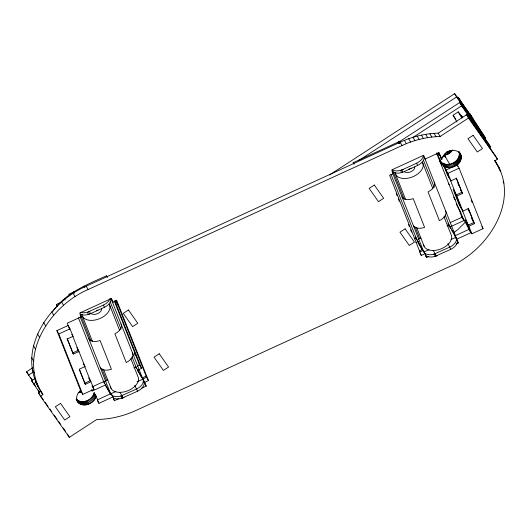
<?xml version="1.0" encoding="UTF-8"?>
<svg xmlns="http://www.w3.org/2000/svg" width="531" height="531" viewBox="0 0 531 531"><rect width="100%" height="100%" fill="white"/><g stroke="black" fill="none" stroke-linecap="round" stroke-linejoin="round"><path stroke-width="0.8" d="M468.959 229.412L454.941 235.837L456.833 239.162L470.844 232.737L468.959 229.412L465.07 219.588L468.846 226.233L474.448 223.664L468.468 208.55L462.859 211.119L459.083 204.468L453.096 189.355L456.872 196.005L462.481 193.437L456.494 178.323L450.892 180.892L447.115 174.241L442.668 163.017C449.843 167.716 461.658 160.023 458.923 151.468M454.158 162.446L456.043 165.772C460.649 163.163 463.198 156.552 459.368 152.178M39.566 389.11C16.096 350.022 49.21 302.079 86.221 286.209L400.188 142.189C412.109 136.739 425.085 133.487 438.214 133.175L466.616 114.716L495.549 155.855L497.434 159.181L494.859 160.86C521.615 199.39 487.929 250.605 449.956 266.423L135.989 410.45C123.716 416.052 110.329 419.337 96.815 419.477L69.329 437.338L40.396 396.199L38.511 392.874L40.987 391.261L40.27 390.192L42.878 394.586L40.396 396.199M42.155 393.517C17.317 354.662 50.744 305.371 88.106 289.534L402.08 145.514C414.001 140.065 426.977 136.812 440.099 136.494L468.508 118.041L466.616 114.716M119.953 392.243L121.924 395.721L121.526 398.35A10.262 6.306 -21.6 0 1 113.468 397.971M433.123 250.373L435.095 253.851L434.697 256.486A10.262 6.306 -21.6 0 1 425.855 255.597M438.433 152.324L441.812 159.419C443.246 151.727 454.762 146.941 460.125 153.505M96.038 395.993C94.618 404.941 79.351 409.155 76.232 399.073C81.893 404.874 92.706 400.095 94.146 392.668L96.038 395.993L98.939 403.334L112.957 396.903L114.45 400.679L118.884 398.648M457.457 97.644L457.669 96.914L474.468 120.802L480.787 130.825M452.837 149.934L449.12 153.585L443.989 155.477M53.04 311.193C65.592 292.92 87.057 284.503 106.512 275.828L107.454 277.175M80.3 390.71C76.968 393.378 75.083 398.841 78.123 402.398M465.249 222.257L457.914 229.545L453.959 232.498M32.232 380.541L26.55 371.819L32.803 367.757M329.559 174.945L454.655 93.662L483.588 134.801L485.473 138.126L456.547 96.987L454.655 93.662M28.442 375.145L33.3 371.979M358.551 160.654L456.547 96.987M39.639 392.774L31.588 380.681L34.973 378.484M489.151 147.877L490.511 146.994L488.626 143.669L459.693 102.529L400.301 141.113L353.155 162.685L353.911 164.019M33.473 384.006L36.181 382.247M412.547 137.708L461.578 105.855L459.693 102.529M456.965 122.057L453.089 115.234L458.266 111.868L462.468 117.842M69.634 295.694L69.037 294.181L74.951 291.473M57.116 305.902L56.518 304.389L61.682 302.02M109.93 298.581A10.547 6.485 -21.6 0 1 103.492 305.06L87.416 312.201A10.262 6.306 -21.6 0 1 80.267 312.228M135.916 366.815L144.731 382.327L148.468 380.614L116.747 300.513L113.01 302.225L111.51 298.449L79.743 313.018L81.236 316.801L67.218 323.226L69.614 329.273M455.472 235.737L423.612 155.284L391.845 169.854L393.338 173.63L389.601 175.349L421.322 255.451L425.059 253.738L426.552 257.515L428.769 256.5M401.887 169.966L416.656 163.19A10.547 6.485 -21.6 0 0 423.28 155.815M80.254 314.093A10.262 6.306 -21.6 0 0 87.018 314.77L89.613 314.1L104.388 307.33A10.547 6.485 -21.6 0 0 110.886 298.269L144.332 382.785L146.224 386.11L141.79 388.141M56.903 330.64L68.121 325.496L70.006 328.822L72.999 336.375L67.391 338.951L73.378 354.064L78.986 351.489L84.967 366.602L79.365 369.178L85.345 384.291L90.954 381.716L93.947 389.276L82.736 394.42L80.845 391.095L56.903 330.64L58.795 333.966L82.736 394.42M391.997 171.108A10.262 6.306 -21.6 0 0 400.188 172.9L402.783 172.236L417.558 165.46A10.547 6.485 -21.6 0 0 424.196 157.222M440.783 157.933L439.383 158.577L444.42 167.444M442.184 157.289L444.991 156.008L449.638 164.192M58.795 333.966L70.006 328.822M469.948 230.467L471.84 233.793L483.051 228.649L459.109 168.194L457.224 164.869L446.007 170.013L447.898 173.338L450.892 180.892M447.898 173.338L459.109 168.194M92.341 386.8L104.142 381.391M137.41 366.131L139.653 365.102L114.338 301.17M414.751 238.91L416.244 238.227M450.228 222.635L462.036 217.219L436.595 152.988M107.873 379.818L103.737 381.716L110.667 393.902A10.262 6.306 -21.6 0 0 120.63 396.086L136.706 388.944A10.547 6.485 -21.6 0 0 142.905 379.114L137.151 381.756M133.878 367.89L135.976 366.928M418.309 239.202L421.037 237.948M447.042 226.02L449.146 225.058L455.253 235.81M106.034 384.709L92.016 391.141L91.438 389.674M114.703 300.646L141.545 368.421L137.801 370.14L138.704 372.404M415.892 242.581L418.136 241.545L419.629 245.329M449.213 226.671L448.018 223.651L449.903 226.976L463.921 220.544L460.032 210.721L456.255 204.07M142.235 377.933L145.979 376.213M419.556 250.718L422.55 249.344M97.79 399.67L111.065 393.577L112.957 396.903M142.839 379.001L146.576 377.289L148.468 380.614M419.43 252.125L423.167 250.413L425.059 253.738M115.831 391.533L110.667 393.902L80.141 316.821M390.995 174.4L416.908 239.846L423.831 252.033L429.002 249.663M451.038 239.554L456.069 237.244A10.547 6.485 -21.6 0 1 456.375 238.014M456.109 243.961L458.326 242.946L456.833 239.162M424.322 252.723A10.262 6.306 -21.6 0 0 433.8 254.216L449.876 247.074A10.547 6.485 -21.6 0 0 456.514 238.837M124.055 397.427L121.526 398.35L137.602 391.208A10.547 6.485 -21.6 0 0 143.801 381.384M437.225 255.557L434.697 256.486L450.773 249.344A10.547 6.485 -21.6 0 0 457.417 241.101M392.522 169.953A10.262 6.306 -21.6 0 0 400.58 170.332L403.109 169.409M89.938 311.272L88.69 311.79L89.613 314.1M78.21 392.767L81.601 392.011M433.8 254.216L435.075 253.805L435.978 256.075M120.63 396.086L121.904 395.675L122.807 397.938M442.668 163.017L444.553 166.342L445.463 166.873L448.602 167.723L452.1 167.451L450.208 164.125M439.436 160.727L442.077 165.38L437.63 154.149L439.522 155.092L438.015 152.43M461.578 105.855L490.511 146.994M468.508 118.041L497.434 159.181M462.448 117.172L461.047 115.181L462.182 117.178M453.089 115.234L455.89 119.216M353.155 162.685L354.104 164.033M26.55 371.819L28.92 375.191M30.778 377.833L32.238 379.911M31.588 380.681L33.008 382.705M33.957 384.052L35.856 386.754M38.225 390.126L39.646 392.15M38.511 392.874L39.931 394.898M40.88 396.245L43.25 399.617M45.148 402.312L47.996 406.361M49.894 409.056L51.792 411.757M54.162 415.129L57.009 419.178M58.43 421.196L60.799 424.568M63.176 427.946L65.545 431.318M495.204 160.939L499.671 169.117M473.533 119.475L458.412 97.91L458.605 98.242M471.946 117.152L469.756 113.607L471.01 115.824M494.859 160.448L499.074 167.869M494.872 160.641L495.629 161.968M498.35 167.059L500.242 170.385M460.749 101.229L458.552 97.684L459.813 99.901M499.259 169.017L500.773 171.679M503.116 181.768L503.873 183.095M458.266 111.868L461.758 118.008M459.302 152.131L460.808 154.793M459.149 152.151L461.041 155.477M459.302 152.855L461.193 156.18M459.381 153.578L461.266 156.904M459.381 154.315L461.273 157.641M459.315 155.065L461.2 158.384M459.169 155.815L461.054 159.141M458.95 156.572L460.842 159.897M458.665 157.322L460.55 160.647M458.299 158.072L460.191 161.391M457.875 158.796L459.76 162.121M457.383 159.492L459.275 162.818M456.839 160.163L458.724 163.488M450.447 150.598L451.204 151.932M456.235 160.793L458.127 164.119M449.418 150.532L450.553 152.523M455.591 161.391L457.476 164.716M448.722 151.083L449.857 153.074M454.894 161.942L456.779 165.267M438.214 133.175L440.099 136.494M447.985 151.587L449.12 153.585M446.837 151.381L448.343 154.043M453.381 162.904L455.266 166.23M446.398 152.457L447.533 154.448M452.571 163.316L454.456 166.641M434.092 133.361L435.978 136.686M445.23 152.921L446.359 154.919M451.396 163.78L453.282 167.106M444.42 153.93L445.177 155.258M449.027 164.338L450.912 167.663M447.859 164.431L449.744 167.756M429.924 133.746L431.816 137.071M446.71 164.398L448.602 167.723M481.916 226.651L483.051 228.649M460.669 190.251L462.481 193.437M445.609 164.238L447.5 167.564M444.56 163.953L446.445 167.278M437.783 153.353L438.54 154.68M443.571 163.548L445.463 166.873M425.723 134.336L427.608 137.655M436.741 153.924L437.498 155.251M472.245 219.781L474.448 223.664M421.488 135.12L423.38 138.445M448.41 183.394L449.166 184.728M453.64 197.18L455.153 199.842M417.24 136.115L419.125 139.441M463.025 218.274L468.063 227.142M461.28 215.891L463.921 220.544M412.972 137.317L414.864 140.642M423.599 156.399L425.112 159.061L439.124 152.629L441.812 159.419M408.704 138.73L410.596 142.056M404.443 140.35L406.328 143.675M451.675 230.195L452.897 232.346M453.713 233.779L454.523 235.213M456.434 239.62L458.326 242.946M400.049 141.219L400.805 142.554M399.803 141.326L400.56 142.66M400.188 142.189L402.08 145.514M399.551 141.432L400.308 142.766M399.299 141.538L400.055 142.872M398.801 141.757L399.558 143.085M398.555 141.87L399.305 143.197M398.303 141.976L399.06 143.31M398.058 142.089L398.808 143.423M447.905 243.61L450.773 249.344M392.203 171.639L393.338 173.63M415.488 236.892L418.136 241.545M418.123 242.667L422.696 250.718M425.424 255.524L426.552 257.515M420.187 253.46L421.322 255.451M106.512 275.828L107.262 277.155M115.393 300.612L118.108 305.385M111.118 298.9L113.01 302.225M134.628 353.281L135.763 355.279M138.896 363.768L141.545 368.421M137.283 369.908L141.764 377.8M86.221 286.209L88.106 289.534M84.084 286.116L84.841 287.444M134.741 385.479L137.602 391.208M73.643 291.824L74.4 293.152M73.165 293.351L75.057 296.676M69.037 294.181L69.793 295.508M80.101 314.803L81.236 316.801M64.417 298.714L65.167 300.042M61.636 301.96L63.521 305.285M113.322 398.688L114.45 400.679M105.45 385.413L110.342 394.022M56.518 304.389L57.653 306.387M71.864 334.384L72.999 336.375M76.783 347.613L78.986 351.489M83.46 363.947L84.967 366.602M51.759 311.77L53.644 315.095M88.75 377.84L90.954 381.716M92.055 385.951L93.947 389.276M72.621 352.73L73.378 354.064M93.868 393.736L95.759 397.062M97.432 400.673L98.939 403.334M93.456 394.779L95.341 398.104M92.912 395.787L94.803 399.113M84.595 382.957L85.345 384.291M92.255 396.75L94.14 400.075M91.485 397.659L93.37 400.985M90.609 398.502L92.5 401.828M89.646 399.266L91.538 402.591M88.597 399.949L90.489 403.268M43.688 322.523L45.573 325.848M87.476 400.533L89.361 403.852M86.639 400.878L88.524 404.204M80.002 390.969L80.758 392.296M85.796 401.164L87.681 404.489M84.947 401.383L86.832 404.708M84.09 401.542L85.982 404.868M83.248 401.635L85.133 404.961M82.405 401.662L84.296 404.987M81.582 401.622L83.467 404.947M80.772 401.516L82.663 404.841M79.989 401.35L81.874 404.675M79.238 401.111L81.13 404.436M78.535 400.819L80.42 404.137M77.878 400.46L79.769 403.786M77.274 400.049L79.159 403.374M76.723 399.584L78.615 402.91M76.179 399.179L77.692 401.834M37.562 333.946L39.453 337.265M33.526 345.761L35.418 349.086M31.727 357.721L33.619 361.04M32.305 369.536L34.196 372.862M67.444 434.013L69.329 437.338M35.404 380.959L37.296 384.285M35.916 382.187L37.801 385.513M41.365 391.924L42.878 394.586M36.453 383.395L38.338 386.721M37.017 384.577L41.458 392.436M400.58 170.332L401.516 172.588M87.416 312.201L88.345 314.458M457.224 164.869L457.828 166.395M471.163 200.068L472.072 202.364M456.169 177.971L461.851 192.328L456.242 194.897L450.261 179.783M468.136 208.198L473.825 222.555L468.216 225.124L462.229 210.01M457.901 183.308L458.797 185.578M468.077 209.002L468.973 211.272M471.667 218.068L472.563 220.338M444.991 156.008L445.589 157.515M456.872 196.005L462.859 211.119M468.846 226.233L471.84 233.793M444.553 166.342L449 177.566M454.987 192.68L460.968 207.794M466.955 222.907L470.844 232.737M454.941 235.837L456.136 238.864M423.532 160.382L434.205 187.33M445.184 215.048L449.146 225.058M449.903 226.976L450.507 228.483M432.772 188.425L422.464 162.393A14.722 9.047 -21.6 0 1 411.824 177.162A14.722 9.047 -21.6 0 1 395.051 172.383M443.989 216.761L450.965 234.37A14.722 9.047 -21.6 0 1 440.332 249.145A14.722 9.047 -21.6 0 1 423.552 244.36M416.656 163.19L417.558 165.46M401.861 169.92L402.783 172.236M435.095 253.851L435.991 256.121M395.761 174.639L405.465 199.145M416.682 227.474L424.262 246.623M393.186 171.573L404.164 199.291M415.136 227.009L419.709 238.558M392.708 173.445L423.831 252.033M396.252 193.589L397.168 195.899M398.389 198.979L399.305 201.295M408.452 224.401L409.368 226.71M410.589 229.79L411.505 232.1M116.077 300.267L146.576 377.289M134.469 353.46L135.372 355.73M144.731 382.327L146.224 386.11M110.063 301.482L121.035 329.2M132.013 356.918L136.573 368.434M119.601 330.295L109.293 304.263A14.722 9.047 -21.6 0 1 98.66 319.031A14.722 9.047 -21.6 0 1 81.88 314.252M130.818 358.631L137.794 376.24A14.722 9.047 -21.6 0 1 127.161 391.008A14.722 9.047 -21.6 0 1 110.388 386.229M103.492 305.06L104.388 307.33M121.924 395.721L122.82 397.991M82.59 316.509L92.6 341.778M103.512 369.344L111.092 388.486M80.32 314.213L90.993 341.161M101.972 368.879L106.545 380.428M78.435 317.81L104.335 383.223M72.369 335.267L78.356 350.38L72.747 352.956L67.065 338.599M84.343 365.494L90.323 380.608L84.721 383.183L79.331 369.576M77.692 349.677L78.595 351.947M89.069 378.391L89.666 379.917M94.146 392.668L95.016 394.872M413.357 225.589A10.262 6.306 -21.6 0 0 423.326 227.766L424.601 227.354L413.231 198.64L411.95 199.052A10.262 6.306 -21.6 0 1 401.987 196.868M445.595 210.8A10.547 6.485 -21.6 0 1 439.402 220.624L428.026 191.91A10.547 6.485 -21.6 0 0 434.225 182.08M414.771 166.96A5.927 3.644 -21.6 0 1 410.921 171.705A5.927 3.644 -21.6 0 1 404.383 171.725M411.12 168.101A5.927 3.644 -21.6 0 1 408.339 169.382M100.193 367.452A10.262 6.306 -21.6 0 0 110.156 369.636L111.43 369.224L100.06 340.51L98.786 340.922A10.262 6.306 -21.6 0 1 88.816 338.738M132.431 352.664A10.547 6.485 -21.6 0 1 126.232 362.494L114.862 333.773A10.547 6.485 -21.6 0 0 121.055 323.95M101.607 308.83A5.927 3.644 -21.6 0 1 97.034 313.867A5.927 3.644 -21.6 0 1 90.562 312.852M97.95 309.971A5.927 3.644 -21.6 0 1 96.622 310.715M128.442 309.991L123.258 313.356L132.591 326.625L137.775 323.26L128.436 309.991M374.322 185.034L369.145 188.399L378.477 201.674L383.654 198.309L374.322 185.034M60.554 403.401L55.377 406.766L64.709 420.034L69.886 416.676L60.554 403.401M473.128 135.339L467.944 138.704L477.283 151.979L482.46 148.614L473.128 135.339M159.234 353.785L154.056 357.151L163.389 370.419L168.566 367.06L159.234 353.785M405.12 228.828L399.943 232.193L409.275 245.468L414.452 242.103L405.12 228.828"/></g></svg>
